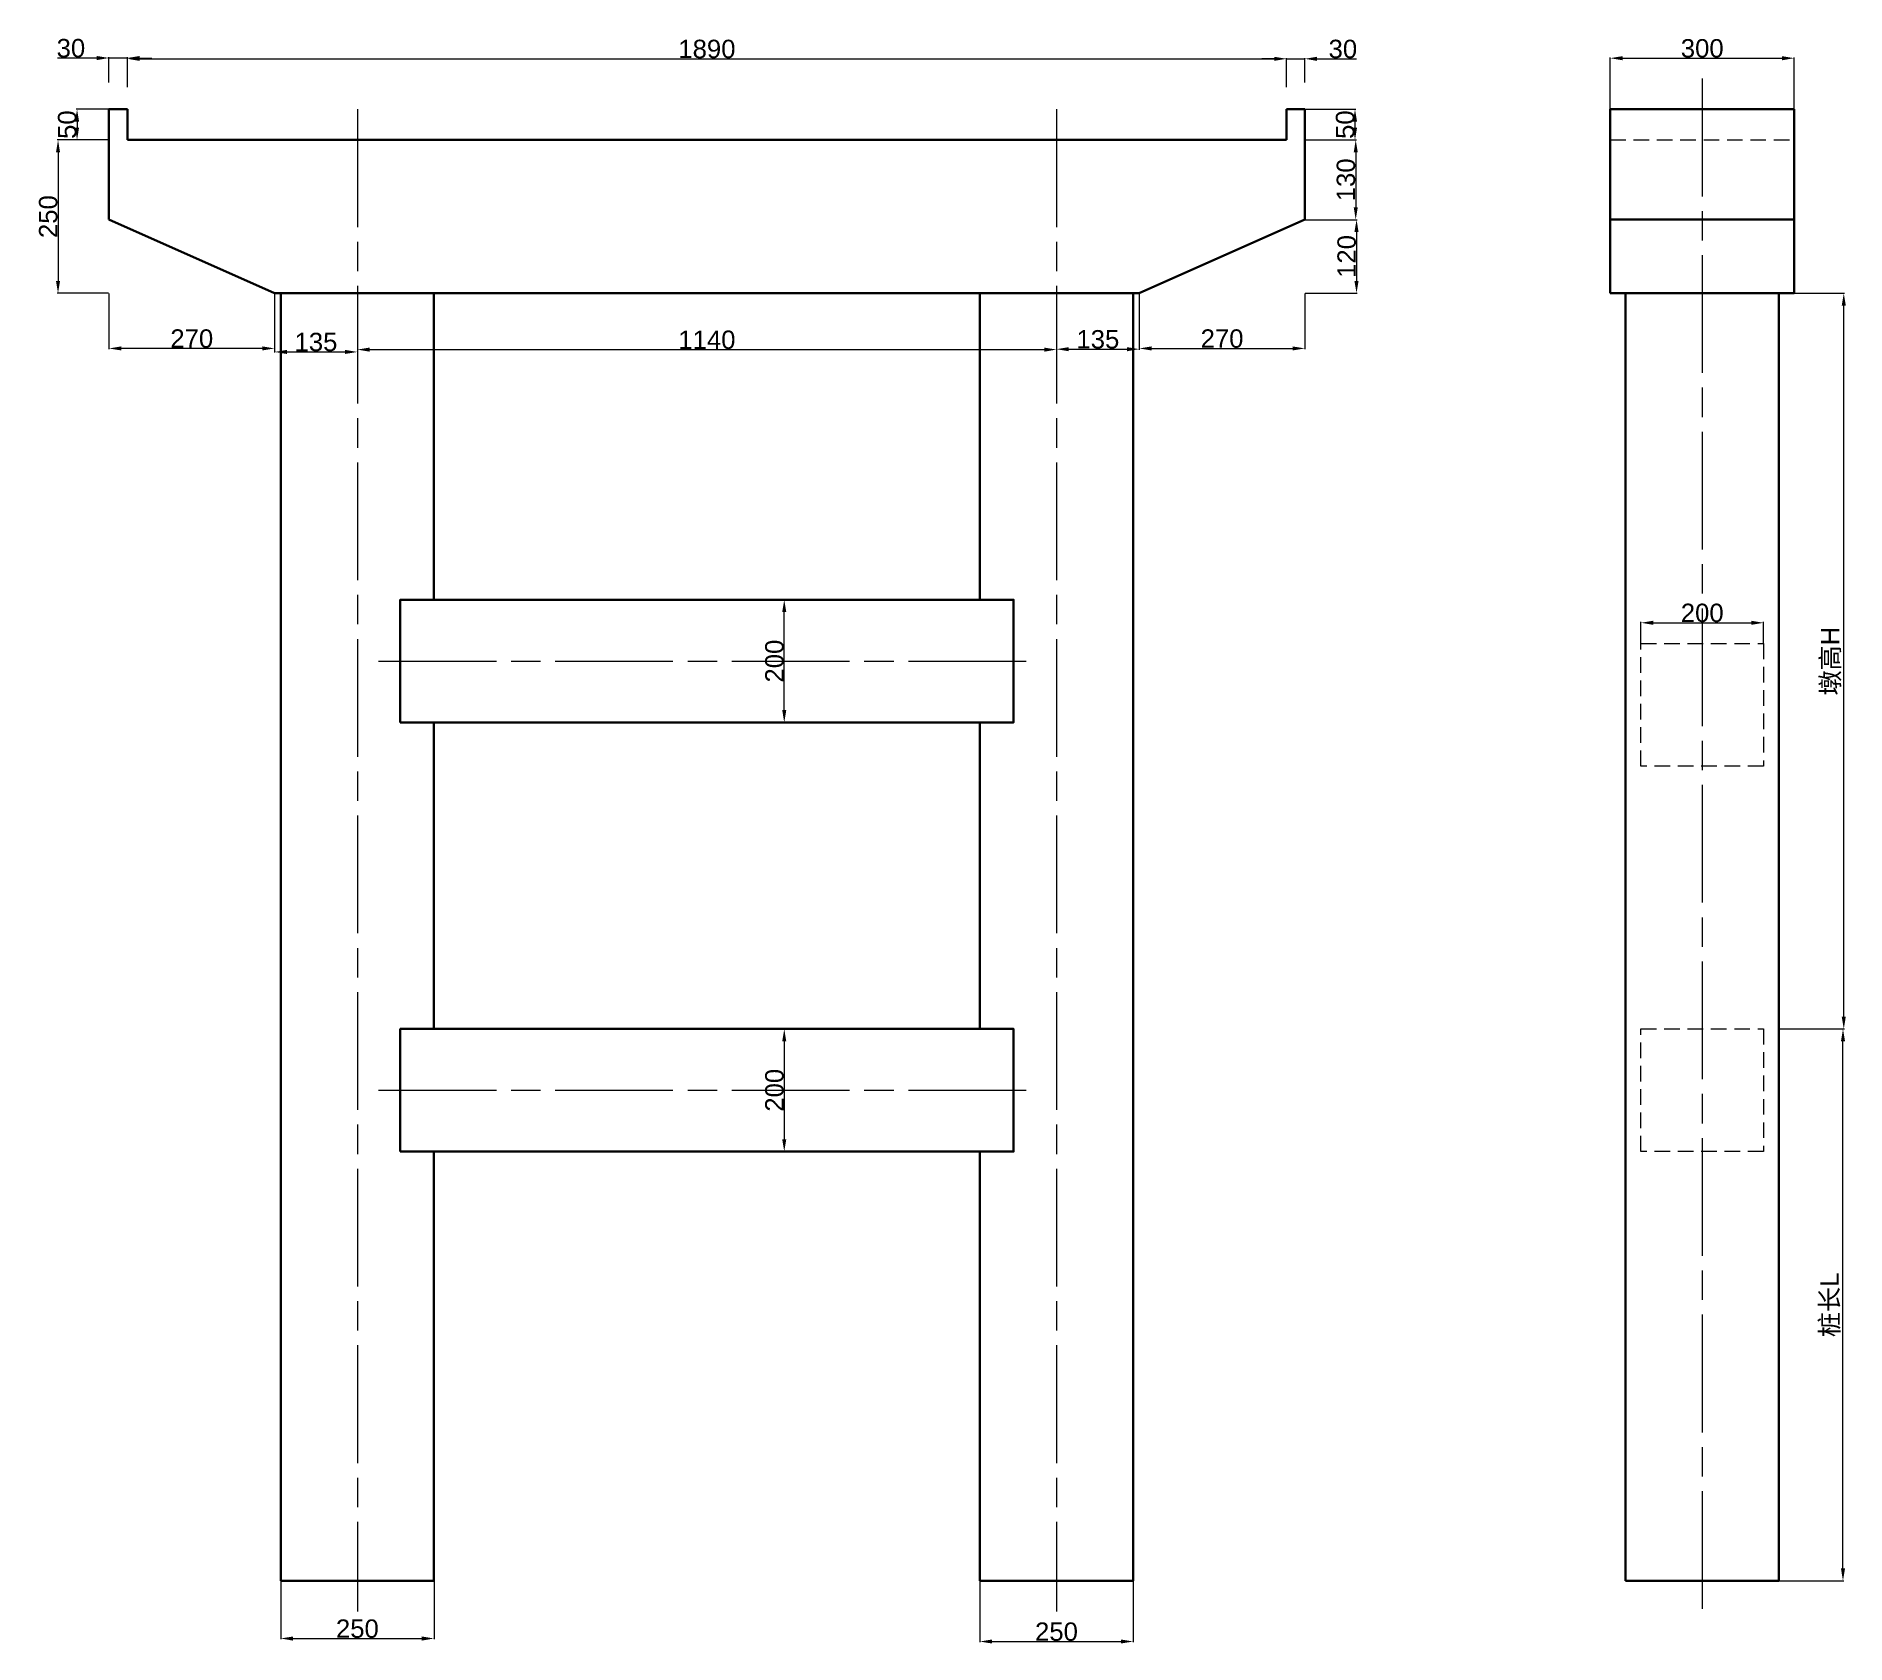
# Model space of a CAD drawing. Header units: millimetres. Extents: x -8824 to -5873, y 3502 to 6124.
import ezdxf

# ---------------------------------------------------------------- set-up
doc = ezdxf.new("R2010")
doc.units = ezdxf.units.MM
doc.linetypes.add('ACAD_ISO08W100', pattern=[36, 24, -3, 6, -3])
doc.linetypes.add('HIDDENX2', pattern=[19.05, 12.7, -6.35])
doc.styles.get("Standard").update_dxf_attribs({"font": 'arial.ttf'})
doc.dimstyles.new('ISO-25', dxfattribs={"dimtxt": 30, "dimasz": 20, "dimexe": 1.25, "dimexo": 0.625, "dimtad": 1, "dimtxsty": 'Standard', "dimcen": 2.5, "dimadec": 0, "dimazin": 0, "dimtfac": 1, "dimtmove": 0, "dimatfit": 3, "dimfxl": 0, "dimlwd": 0, "dimlwe": 0, "dimarcsym": 0})

# ---------------------------------------------------------------- blocks, each defined once
blk = doc.blocks.new('*D2')
at = {"color": 0, "lineweight": 0, "transparency": 16777216}
for p, q in [((-8724.9, 6088.7), (-8789, 6088.7)), ((-8704.9, 6048.6), (-8704.9, 6089.9)), ((-8674.9, 6088.7), (-8704.9, 6088.7)), ((-8674.9, 6048.6), (-8674.9, 6089.9)), ((-8654.9, 6088.7), (-8634.9, 6088.7))]:
    blk.add_line(p, q, dxfattribs=at)
at = {"color": 0, "lineweight": 30, "transparency": 16777216}
for points in [[(-8724.9, 6092), (-8724.9, 6085.3), (-8704.9, 6088.7)], [(-8654.9, 6092), (-8654.9, 6085.3), (-8674.9, 6088.7)]]:
    blk.add_solid(points, dxfattribs=at)
at = {"layer": 'Defpoints', "color": 0, "lineweight": 30, "transparency": 16777216}
for p in [(-8704.9, 6088.7), (-8704.9, 6047.9), (-8674.9, 6047.9)]:
    blk.add_point(p, dxfattribs=at)
at = {"color": 0, "lineweight": 30, "transparency": 16777216, "insert": (-8767, 6104.6), "char_height": 30, "attachment_point": 5}
blk.add_mtext('30', dxfattribs=at)
blk = doc.blocks.new('*D3')
at = {"color": 0, "lineweight": 0, "transparency": 16777216}
for p, q in [((-8705.6, 6005), (-8758.3, 6005)), ((-8757, 5985), (-8757, 5975)), ((-8705.6, 5955), (-8758.3, 5955))]:
    blk.add_line(p, q, dxfattribs=at)
at = {"color": 0, "lineweight": 30, "transparency": 16777216}
for points in [[(-8760.4, 5985), (-8753.7, 5985), (-8757, 6005)], [(-8760.4, 5975), (-8753.7, 5975), (-8757, 5955)]]:
    blk.add_solid(points, dxfattribs=at)
at = {"layer": 'Defpoints', "color": 0, "lineweight": 30, "transparency": 16777216}
for p in [(-8704.9, 6005), (-8757, 5955), (-8704.9, 5955)]:
    blk.add_point(p, dxfattribs=at)
at = {"color": 0, "lineweight": 30, "transparency": 16777216, "insert": (-8773, 5980), "char_height": 30, "attachment_point": 5, "rotation": 90}
blk.add_mtext('50', dxfattribs=at)
blk = doc.blocks.new('*D4')
at = {"color": 0, "lineweight": 0, "transparency": 16777216}
for p, q in [((-8674.9, 6041.1), (-8674.9, 6088.6)), ((-8654.9, 6087.4), (-6804.9, 6087.4)), ((-6784.9, 6041.1), (-6784.9, 6088.6))]:
    blk.add_line(p, q, dxfattribs=at)
at = {"color": 0, "lineweight": 30, "transparency": 16777216}
for points in [[(-8654.9, 6090.7), (-8654.9, 6084), (-8674.9, 6087.4)], [(-6804.9, 6090.7), (-6804.9, 6084), (-6784.9, 6087.4)]]:
    blk.add_solid(points, dxfattribs=at)
at = {"layer": 'Defpoints', "color": 0, "lineweight": 30, "transparency": 16777216}
for p in [(-6784.9, 6087.4), (-8674.9, 6040.5), (-6784.9, 6040.5)]:
    blk.add_point(p, dxfattribs=at)
at = {"color": 0, "lineweight": 30, "transparency": 16777216, "insert": (-7729.9, 6103.3), "char_height": 30, "attachment_point": 5}
blk.add_mtext('1890', dxfattribs=at)
blk = doc.blocks.new('*D5')
at = {"color": 0, "lineweight": 0, "transparency": 16777216}
for p, q in [((-6754.3, 6005), (-6671.9, 6005)), ((-6673.1, 5975), (-6673.1, 5985)), ((-6754.3, 5955), (-6671.9, 5955))]:
    blk.add_line(p, q, dxfattribs=at)
at = {"color": 0, "lineweight": 30, "transparency": 16777216}
for points in [[(-6676.5, 5985), (-6669.8, 5985), (-6673.1, 6005)], [(-6676.5, 5975), (-6669.8, 5975), (-6673.1, 5955)]]:
    blk.add_solid(points, dxfattribs=at)
at = {"layer": 'Defpoints', "color": 0, "lineweight": 30, "transparency": 16777216}
for p in [(-6754.9, 6005), (-6673.1, 6005), (-6754.9, 5955)]:
    blk.add_point(p, dxfattribs=at)
at = {"color": 0, "lineweight": 30, "transparency": 16777216, "insert": (-6689.1, 5980), "char_height": 30, "attachment_point": 5, "rotation": 90}
blk.add_mtext('50', dxfattribs=at)
blk = doc.blocks.new('*D6')
at = {"color": 0, "lineweight": 0, "transparency": 16777216}
for p, q in [((-6804.9, 6087.4), (-6824.9, 6087.4)), ((-6784.9, 6048.6), (-6784.9, 6088.6)), ((-6784.9, 6087.4), (-6754.9, 6087.4)), ((-6754.9, 6048.6), (-6754.9, 6088.6)), ((-6734.9, 6087.4), (-6670.8, 6087.4))]:
    blk.add_line(p, q, dxfattribs=at)
at = {"color": 0, "lineweight": 30, "transparency": 16777216}
for points in [[(-6804.9, 6090.7), (-6804.9, 6084), (-6784.9, 6087.4)], [(-6734.9, 6090.7), (-6734.9, 6084), (-6754.9, 6087.4)]]:
    blk.add_solid(points, dxfattribs=at)
at = {"layer": 'Defpoints', "color": 0, "lineweight": 30, "transparency": 16777216}
for p in [(-6754.9, 6087.4), (-6784.9, 6047.9), (-6754.9, 6047.9)]:
    blk.add_point(p, dxfattribs=at)
at = {"color": 0, "lineweight": 30, "transparency": 16777216, "insert": (-6692.9, 6103.3), "char_height": 30, "attachment_point": 5}
blk.add_mtext('30', dxfattribs=at)
blk = doc.blocks.new('*D7')
at = {"color": 0, "lineweight": 0, "transparency": 16777216}
for p, q in [((-6754.3, 5955), (-6670.6, 5955)), ((-6671.9, 5935), (-6671.9, 5845)), ((-6754.3, 5825), (-6670.6, 5825))]:
    blk.add_line(p, q, dxfattribs=at)
at = {"color": 0, "lineweight": 30, "transparency": 16777216}
for points in [[(-6675.2, 5935), (-6668.6, 5935), (-6671.9, 5955)], [(-6675.2, 5845), (-6668.6, 5845), (-6671.9, 5825)]]:
    blk.add_solid(points, dxfattribs=at)
at = {"layer": 'Defpoints', "color": 0, "lineweight": 30, "transparency": 16777216}
for p in [(-6754.9, 5955), (-6754.9, 5825), (-6671.9, 5825)]:
    blk.add_point(p, dxfattribs=at)
at = {"color": 0, "lineweight": 30, "transparency": 16777216, "insert": (-6687.8, 5890), "char_height": 30, "attachment_point": 5, "rotation": 90}
blk.add_mtext('130', dxfattribs=at)
blk = doc.blocks.new('*D8')
at = {"color": 0, "lineweight": 0, "transparency": 16777216}
for p, q in [((-6754.3, 5825), (-6669.4, 5825)), ((-6670.6, 5805), (-6670.6, 5725)), ((-6754.3, 5705), (-6669.4, 5705))]:
    blk.add_line(p, q, dxfattribs=at)
at = {"color": 0, "lineweight": 30, "transparency": 16777216}
for points in [[(-6674, 5805), (-6667.3, 5805), (-6670.6, 5825)], [(-6674, 5725), (-6667.3, 5725), (-6670.6, 5705)]]:
    blk.add_solid(points, dxfattribs=at)
at = {"layer": 'Defpoints', "color": 0, "lineweight": 30, "transparency": 16777216}
for p in [(-6754.9, 5825), (-6754.9, 5705), (-6670.6, 5705)]:
    blk.add_point(p, dxfattribs=at)
at = {"color": 0, "lineweight": 30, "transparency": 16777216, "insert": (-6686.6, 5765), "char_height": 30, "attachment_point": 5, "rotation": 90}
blk.add_mtext('120', dxfattribs=at)
blk = doc.blocks.new('*D9')
at = {"color": 0, "lineweight": 0, "transparency": 16777216}
for p, q in [((-7024.9, 5704.4), (-7024.9, 5613.8)), ((-6754.9, 5704.4), (-6754.9, 5613.8)), ((-7004.9, 5615), (-6774.9, 5615))]:
    blk.add_line(p, q, dxfattribs=at)
at = {"color": 0, "lineweight": 30, "transparency": 16777216}
for points in [[(-7004.9, 5618.3), (-7004.9, 5611.7), (-7024.9, 5615)], [(-6774.9, 5618.3), (-6774.9, 5611.7), (-6754.9, 5615)]]:
    blk.add_solid(points, dxfattribs=at)
at = {"layer": 'Defpoints', "color": 0, "lineweight": 30, "transparency": 16777216}
for p in [(-7024.9, 5705), (-6754.9, 5705), (-6754.9, 5615)]:
    blk.add_point(p, dxfattribs=at)
at = {"color": 0, "lineweight": 30, "transparency": 16777216, "insert": (-6889.9, 5630.9), "char_height": 30, "attachment_point": 5}
blk.add_mtext('270', dxfattribs=at)
blk = doc.blocks.new('*D11')
at = {"color": 0, "lineweight": 0, "transparency": 16777216}
for p, q in [((-8705.6, 5955), (-8789.2, 5955)), ((-8788, 5935), (-8788, 5725)), ((-8705.6, 5705), (-8789.2, 5705))]:
    blk.add_line(p, q, dxfattribs=at)
at = {"color": 0, "lineweight": 30, "transparency": 16777216}
for points in [[(-8791.3, 5935), (-8784.7, 5935), (-8788, 5955)], [(-8791.3, 5725), (-8784.7, 5725), (-8788, 5705)]]:
    blk.add_solid(points, dxfattribs=at)
at = {"layer": 'Defpoints', "color": 0, "lineweight": 30, "transparency": 16777216}
for p in [(-8704.9, 5955), (-8788, 5705), (-8704.9, 5705)]:
    blk.add_point(p, dxfattribs=at)
at = {"color": 0, "lineweight": 30, "transparency": 16777216, "insert": (-8803.9, 5830), "char_height": 30, "attachment_point": 5, "rotation": 90}
blk.add_mtext('250', dxfattribs=at)
blk = doc.blocks.new('*D10')
at = {"color": 0, "lineweight": 0, "transparency": 16777216}
for p, q in [((-8704.9, 5704.4), (-8704.9, 5613.8)), ((-8434.9, 5704.4), (-8434.9, 5613.8)), ((-8454.9, 5615), (-8684.9, 5615))]:
    blk.add_line(p, q, dxfattribs=at)
at = {"color": 0, "lineweight": 30, "transparency": 16777216}
for points in [[(-8684.9, 5618.3), (-8684.9, 5611.7), (-8704.9, 5615)], [(-8454.9, 5618.3), (-8454.9, 5611.7), (-8434.9, 5615)]]:
    blk.add_solid(points, dxfattribs=at)
at = {"layer": 'Defpoints', "color": 0, "lineweight": 30, "transparency": 16777216}
for p in [(-8704.9, 5705), (-8434.9, 5705), (-8704.9, 5615)]:
    blk.add_point(p, dxfattribs=at)
at = {"color": 0, "lineweight": 30, "transparency": 16777216, "insert": (-8569.9, 5630.9), "char_height": 30, "attachment_point": 5}
blk.add_mtext('270', dxfattribs=at)
blk = doc.blocks.new('*D13')
at = {"color": 0, "lineweight": 0, "transparency": 16777216}
for p, q in [((-7159.9, 5704.4), (-7159.9, 5612.5)), ((-7024.9, 5704.4), (-7024.9, 5612.5)), ((-7139.9, 5613.8), (-7044.9, 5613.8))]:
    blk.add_line(p, q, dxfattribs=at)
at = {"color": 0, "lineweight": 30, "transparency": 16777216}
for points in [[(-7139.9, 5617.1), (-7139.9, 5610.4), (-7159.9, 5613.8)], [(-7044.9, 5617.1), (-7044.9, 5610.4), (-7024.9, 5613.8)]]:
    blk.add_solid(points, dxfattribs=at)
at = {"layer": 'Defpoints', "color": 0, "lineweight": 30, "transparency": 16777216}
for p in [(-7159.9, 5705), (-7024.9, 5705), (-7024.9, 5613.8)]:
    blk.add_point(p, dxfattribs=at)
at = {"color": 0, "lineweight": 30, "transparency": 16777216, "insert": (-7092.4, 5629.7), "char_height": 30, "attachment_point": 5}
blk.add_mtext('135', dxfattribs=at)
blk = doc.blocks.new('*D14')
at = {"color": 0, "lineweight": 0, "transparency": 16777216}
for p, q in [((-8424.9, 3604.4), (-8424.9, 3509.5)), ((-8174.9, 3604.4), (-8174.9, 3509.5)), ((-8404.9, 3510.8), (-8194.9, 3510.8))]:
    blk.add_line(p, q, dxfattribs=at)
at = {"color": 0, "lineweight": 30, "transparency": 16777216}
for points in [[(-8404.9, 3514.1), (-8404.9, 3507.4), (-8424.9, 3510.8)], [(-8194.9, 3514.1), (-8194.9, 3507.4), (-8174.9, 3510.8)]]:
    blk.add_solid(points, dxfattribs=at)
at = {"layer": 'Defpoints', "color": 0, "lineweight": 30, "transparency": 16777216}
for p in [(-8424.9, 3605), (-8174.9, 3605), (-8174.9, 3510.8)]:
    blk.add_point(p, dxfattribs=at)
at = {"color": 0, "lineweight": 30, "transparency": 16777216, "insert": (-8299.9, 3526.7), "char_height": 30, "attachment_point": 5}
blk.add_mtext('250', dxfattribs=at)
blk = doc.blocks.new('*D15')
at = {"color": 0, "lineweight": 0, "transparency": 16777216}
for p, q in [((-7284.9, 3604.4), (-7284.9, 3504.6)), ((-7034.9, 3604.4), (-7034.9, 3504.6)), ((-7264.9, 3505.9), (-7054.9, 3505.9))]:
    blk.add_line(p, q, dxfattribs=at)
at = {"color": 0, "lineweight": 30, "transparency": 16777216}
for points in [[(-7264.9, 3509.2), (-7264.9, 3502.6), (-7284.9, 3505.9)], [(-7054.9, 3509.2), (-7054.9, 3502.6), (-7034.9, 3505.9)]]:
    blk.add_solid(points, dxfattribs=at)
at = {"layer": 'Defpoints', "color": 0, "lineweight": 30, "transparency": 16777216}
for p in [(-7284.9, 3605), (-7034.9, 3605), (-7034.9, 3505.9)]:
    blk.add_point(p, dxfattribs=at)
at = {"color": 0, "lineweight": 30, "transparency": 16777216, "insert": (-7159.9, 3521.8), "char_height": 30, "attachment_point": 5}
blk.add_mtext('250', dxfattribs=at)
blk = doc.blocks.new('*D16')
at = {"color": 0, "lineweight": 0, "transparency": 16777216}
for p, q in [((-7729.3, 5205), (-7602.6, 5205)), ((-7603.8, 5025), (-7603.8, 5185)), ((-7729.3, 5005), (-7602.6, 5005))]:
    blk.add_line(p, q, dxfattribs=at)
at = {"color": 0, "lineweight": 30, "transparency": 16777216}
for points in [[(-7607.1, 5185), (-7600.5, 5185), (-7603.8, 5205)], [(-7607.1, 5025), (-7600.5, 5025), (-7603.8, 5005)]]:
    blk.add_solid(points, dxfattribs=at)
at = {"layer": 'Defpoints', "color": 0, "lineweight": 30, "transparency": 16777216}
for p in [(-7729.9, 5205), (-7603.8, 5205), (-7729.9, 5005)]:
    blk.add_point(p, dxfattribs=at)
at = {"color": 0, "lineweight": 30, "transparency": 16777216, "insert": (-7619.7, 5105), "char_height": 30, "attachment_point": 5, "rotation": 90}
blk.add_mtext('200', dxfattribs=at)
blk = doc.blocks.new('*D17')
at = {"color": 0, "lineweight": 0, "transparency": 16777216}
for p, q in [((-7729.3, 4505), (-7602.6, 4505)), ((-7603.8, 4485), (-7603.8, 4325)), ((-7729.3, 4305), (-7602.6, 4305))]:
    blk.add_line(p, q, dxfattribs=at)
at = {"color": 0, "lineweight": 30, "transparency": 16777216}
for points in [[(-7607.1, 4485), (-7600.5, 4485), (-7603.8, 4505)], [(-7607.1, 4325), (-7600.5, 4325), (-7603.8, 4305)]]:
    blk.add_solid(points, dxfattribs=at)
at = {"layer": 'Defpoints', "color": 0, "lineweight": 30, "transparency": 16777216}
for p in [(-7729.9, 4505), (-7729.9, 4305), (-7603.8, 4305)]:
    blk.add_point(p, dxfattribs=at)
at = {"color": 0, "lineweight": 30, "transparency": 16777216, "insert": (-7619.7, 4405), "char_height": 30, "attachment_point": 5, "rotation": 90}
blk.add_mtext('200', dxfattribs=at)
blk = doc.blocks.new('*D18')
at = {"color": 0, "lineweight": 0, "transparency": 16777216}
for p, q in [((-6206.9, 5134.3), (-6206.9, 5168.8)), ((-6186.9, 5167.5), (-6026.9, 5167.5)), ((-6006.9, 5134.3), (-6006.9, 5168.8))]:
    blk.add_line(p, q, dxfattribs=at)
at = {"color": 0, "lineweight": 30, "transparency": 16777216}
for points in [[(-6186.9, 5170.8), (-6186.9, 5164.2), (-6206.9, 5167.5)], [(-6026.9, 5170.8), (-6026.9, 5164.2), (-6006.9, 5167.5)]]:
    blk.add_solid(points, dxfattribs=at)
at = {"layer": 'Defpoints', "color": 0, "lineweight": 30, "transparency": 16777216}
for p in [(-6006.9, 5167.5), (-6206.9, 5133.6), (-6006.9, 5133.6)]:
    blk.add_point(p, dxfattribs=at)
at = {"color": 0, "lineweight": 30, "transparency": 16777216, "insert": (-6106.9, 5183.5), "char_height": 30, "attachment_point": 5}
blk.add_mtext('200', dxfattribs=at)
blk = doc.blocks.new('*D20')
at = {"color": 0, "lineweight": 0, "transparency": 16777216}
for p, q in [((-5981.3, 4505), (-5876.1, 4505)), ((-5877.4, 3625), (-5877.4, 4485)), ((-5981.3, 3605), (-5876.1, 3605))]:
    blk.add_line(p, q, dxfattribs=at)
at = {"color": 0, "lineweight": 30, "transparency": 16777216}
for points in [[(-5880.7, 4485), (-5874, 4485), (-5877.4, 4505)], [(-5880.7, 3625), (-5874, 3625), (-5877.4, 3605)]]:
    blk.add_solid(points, dxfattribs=at)
at = {"layer": 'Defpoints', "color": 0, "lineweight": 30, "transparency": 16777216}
for p in [(-5981.9, 4505), (-5877.4, 4505), (-5981.9, 3605)]:
    blk.add_point(p, dxfattribs=at)
at = {"color": 0, "lineweight": 30, "transparency": 16777216, "insert": (-5897.8, 4055), "char_height": 30, "attachment_point": 5, "rotation": 90}
blk.add_mtext('{\\fSimSun|b0|i0|c134|p2;桩长}L', dxfattribs=at)
blk = doc.blocks.new('*D21')
at = {"color": 0, "lineweight": 0, "transparency": 16777216}
for p, q in [((-5981.3, 5705), (-5874.9, 5705)), ((-5876.1, 4525), (-5876.1, 5685)), ((-5981.3, 4505), (-5874.9, 4505))]:
    blk.add_line(p, q, dxfattribs=at)
at = {"color": 0, "lineweight": 30, "transparency": 16777216}
for points in [[(-5879.4, 5685), (-5872.8, 5685), (-5876.1, 5705)], [(-5879.4, 4525), (-5872.8, 4525), (-5876.1, 4505)]]:
    blk.add_solid(points, dxfattribs=at)
at = {"layer": 'Defpoints', "color": 0, "lineweight": 30, "transparency": 16777216}
for p in [(-5981.9, 5705), (-5876.1, 5705), (-5981.9, 4505)]:
    blk.add_point(p, dxfattribs=at)
at = {"color": 0, "lineweight": 30, "transparency": 16777216, "insert": (-5896.6, 5105), "char_height": 30, "attachment_point": 5, "rotation": 90}
blk.add_mtext('{\\fSimSun|b0|i0|c134|p2;墩高}H', dxfattribs=at)
blk = doc.blocks.new('*D22')
at = {"color": 0, "lineweight": 0, "transparency": 16777216}
for p, q in [((-6256.9, 6005.7), (-6256.9, 6089.6)), ((-6236.9, 6088.4), (-5976.9, 6088.4)), ((-5956.9, 6005.7), (-5956.9, 6089.6))]:
    blk.add_line(p, q, dxfattribs=at)
at = {"color": 0, "lineweight": 30, "transparency": 16777216}
for points in [[(-6236.9, 6091.7), (-6236.9, 6085), (-6256.9, 6088.4)], [(-5976.9, 6091.7), (-5976.9, 6085), (-5956.9, 6088.4)]]:
    blk.add_solid(points, dxfattribs=at)
at = {"layer": 'Defpoints', "color": 0, "lineweight": 30, "transparency": 16777216}
for p in [(-5956.9, 6088.4), (-6256.9, 6005), (-5956.9, 6005)]:
    blk.add_point(p, dxfattribs=at)
at = {"color": 0, "lineweight": 30, "transparency": 16777216, "insert": (-6106.9, 6104.3), "char_height": 30, "attachment_point": 5}
blk.add_mtext('300', dxfattribs=at)
blk = doc.blocks.new('*D23')
at = {"color": 0, "lineweight": 0, "transparency": 16777216}
for p, q in [((-8299.9, 5704.4), (-8299.9, 5611.8)), ((-7159.9, 5704.4), (-7159.9, 5611.8)), ((-8279.9, 5613.1), (-7179.9, 5613.1))]:
    blk.add_line(p, q, dxfattribs=at)
at = {"color": 0, "lineweight": 30, "transparency": 16777216}
for points in [[(-8279.9, 5616.4), (-8279.9, 5609.7), (-8299.9, 5613.1)], [(-7179.9, 5616.4), (-7179.9, 5609.7), (-7159.9, 5613.1)]]:
    blk.add_solid(points, dxfattribs=at)
at = {"layer": 'Defpoints', "color": 0, "lineweight": 30, "transparency": 16777216}
for p in [(-8299.9, 5705), (-7159.9, 5705), (-7159.9, 5613.1)]:
    blk.add_point(p, dxfattribs=at)
at = {"color": 0, "lineweight": 30, "transparency": 16777216, "insert": (-7729.9, 5629), "char_height": 30, "attachment_point": 5}
blk.add_mtext('1140', dxfattribs=at)
blk = doc.blocks.new('*D24')
at = {"color": 0, "lineweight": 0, "transparency": 16777216}
for p, q in [((-8434.9, 5704.4), (-8434.9, 5608.1)), ((-8299.9, 5704.4), (-8299.9, 5608.1)), ((-8414.9, 5609.3), (-8319.9, 5609.3))]:
    blk.add_line(p, q, dxfattribs=at)
at = {"color": 0, "lineweight": 30, "transparency": 16777216}
for points in [[(-8414.9, 5612.6), (-8414.9, 5606), (-8434.9, 5609.3)], [(-8319.9, 5612.6), (-8319.9, 5606), (-8299.9, 5609.3)]]:
    blk.add_solid(points, dxfattribs=at)
at = {"layer": 'Defpoints', "color": 0, "lineweight": 30, "transparency": 16777216}
for p in [(-8434.9, 5705), (-8299.9, 5705), (-8299.9, 5609.3)]:
    blk.add_point(p, dxfattribs=at)
at = {"color": 0, "lineweight": 30, "transparency": 16777216, "insert": (-8367.4, 5625.3), "char_height": 30, "attachment_point": 5}
blk.add_mtext('135', dxfattribs=at)

msp = doc.modelspace()

# ---------------------------------------------------------------- linework, layer by layer
at = {"linetype": 'ACAD_ISO08W100', "lineweight": 0, "ltscale": 8}
for p, q in [((-6106.929, 6055.034), (-6106.929, 3555.034)), ((-8299.94, 6005.034), (-8299.94, 3555.034)), ((-7159.94, 6005.034), (-7159.94, 3555.034)), ((-8265.244, 5105.034), (-7194.636, 5105.034)), ((-8265.244, 4405.034), (-7194.636, 4405.034))]:
    msp.add_line(p, q, dxfattribs=at)
at = {"lineweight": 30}
for p, q in [((-8704.94, 6005.034), (-8674.94, 6005.034)), ((-8704.94, 6005.034), (-8704.94, 5955.034)), ((-8674.94, 6005.034), (-8674.94, 5955.034)), ((-6784.94, 5955.034), (-6784.94, 6005.034)), ((-6784.94, 6005.034), (-6754.94, 6005.034)), ((-6754.94, 6005.034), (-6754.94, 5955.034)), ((-6256.929, 6005.034), (-5956.929, 6005.034)), ((-6256.929, 6005.034), (-6256.929, 5705.034)), ((-5956.929, 6005.034), (-5956.929, 5705.034)), ((-8704.94, 5955.034), (-8704.94, 5825.034)), ((-8674.94, 5955.034), (-6784.94, 5955.034)), ((-6754.94, 5955.034), (-6754.94, 5825.034)), ((-8434.94, 5705.034), (-8704.94, 5825.034)), ((-7024.94, 5705.034), (-6754.94, 5825.034)), ((-6256.929, 5825.034), (-5956.929, 5825.034)), ((-8434.94, 5705.034), (-8299.94, 5705.034)), ((-8424.94, 5705.034), (-8424.94, 5505.034)), ((-7159.94, 5705.034), (-8299.94, 5705.034)), ((-8174.94, 5705.034), (-8174.94, 5505.034)), ((-7284.94, 5705.034), (-7284.94, 5505.034)), ((-7024.94, 5705.034), (-7159.94, 5705.034)), ((-7034.94, 5705.034), (-7034.94, 5505.034)), ((-6256.929, 5705.034), (-5956.929, 5705.034)), ((-6231.929, 5705.034), (-6231.929, 5505.034)), ((-5981.929, 5705.034), (-5981.929, 5505.034)), ((-8424.94, 5505.034), (-8424.94, 5405.034)), ((-8174.94, 5405.034), (-8174.94, 5505.034)), ((-7284.94, 5405.034), (-7284.94, 5505.034)), ((-7034.94, 5405.034), (-7034.94, 5505.034)), ((-6231.929, 5405.034), (-6231.929, 5505.034)), ((-5981.929, 5405.034), (-5981.929, 5505.034)), ((-8424.94, 5405.034), (-8424.94, 4806.197)), ((-8174.94, 5405.034), (-8174.94, 5205.034)), ((-7284.94, 5405.034), (-7284.94, 5205.034)), ((-7034.94, 5405.034), (-7034.94, 4108.377)), ((-6231.929, 5405.034), (-6231.929, 4806.197)), ((-5981.929, 5405.034), (-5981.929, 4806.197)), ((-8174.94, 5005.034), (-8174.94, 4806.197)), ((-7284.94, 5005.034), (-7284.94, 4505.034)), ((-8424.94, 4706.197), (-8424.94, 4806.197)), ((-8174.94, 4706.197), (-8174.94, 4806.197)), ((-6231.929, 4806.197), (-6231.929, 4706.197)), ((-5981.929, 4806.197), (-5981.929, 4706.197)), ((-8424.94, 4706.197), (-8424.94, 4108.377)), ((-8174.94, 4706.197), (-8174.94, 4505.034)), ((-6231.929, 4706.197), (-6231.929, 4108.377)), ((-5981.929, 4706.197), (-5981.929, 4108.377)), ((-8174.94, 4305.034), (-8174.94, 4108.377)), ((-7284.94, 4305.034), (-7284.94, 4108.377)), ((-8424.94, 4008.377), (-8424.94, 4108.377)), ((-8174.94, 4008.377), (-8174.94, 4108.377)), ((-7284.94, 4008.377), (-7284.94, 4108.377)), ((-7034.94, 4008.377), (-7034.94, 4108.377)), ((-6231.929, 4108.377), (-6231.929, 4008.377)), ((-5981.929, 4108.377), (-5981.929, 4008.377)), ((-8424.94, 4008.377), (-8424.94, 3605.034)), ((-8174.94, 4008.377), (-8174.94, 3605.034)), ((-7284.94, 4008.377), (-7284.94, 3605.034)), ((-7034.94, 4008.377), (-7034.94, 3605.034)), ((-6231.929, 4008.377), (-6231.929, 3605.034)), ((-5981.929, 4008.377), (-5981.929, 3605.034)), ((-8299.94, 3605.034), (-8424.94, 3605.034)), ((-8299.94, 3605.034), (-8174.94, 3605.034)), ((-7284.94, 3605.034), (-7034.94, 3605.034)), ((-6231.929, 3605.034), (-5981.929, 3605.034))]:
    msp.add_line(p, q, dxfattribs=at)
at = {"linetype": 'HIDDENX2', "lineweight": 0, "ltscale": 2}
msp.add_line((-6256.929, 5955.034), (-5956.929, 5955.034), dxfattribs=at)
at = {"lineweight": 30}
for points in [[(-8229.94, 5005.034), (-8229.94, 5205.034), (-7229.94, 5205.034), (-7229.94, 5005.034)], [(-8229.94, 4305.034), (-8229.94, 4505.034), (-7229.94, 4505.034), (-7229.94, 4305.034)]]:
    msp.add_lwpolyline(points, close=True, dxfattribs=at)
at = {"linetype": 'HIDDENX2', "lineweight": 0, "ltscale": 2}
for points in [[(-6206.929, 5133.637), (-6006.929, 5133.637), (-6006.929, 4933.637), (-6206.929, 4933.637)], [(-6206.929, 4505.034), (-6006.929, 4505.034), (-6006.929, 4305.034), (-6206.929, 4305.034)]]:
    msp.add_lwpolyline(points, close=True, dxfattribs=at)

# ---------------------------------------------------------------- dimensions: what is measured, and where the dimension line sits
at = {"lineweight": 30}
for base, p1, p2, picture, middle in [((-8704.94, 6088.662), (-8674.94, 6047.936), (-8704.94, 6047.936), '*D2', (-8766.991, 6104.614)), ((-6784.94, 6087.351), (-8674.94, 6040.462), (-6784.94, 6040.462), '*D4', (-7729.94, 6103.293)), ((-6754.94, 6087.351), (-6784.94, 6047.936), (-6754.94, 6047.936), '*D6', (-6692.889, 6103.303)), ((-5956.929, 6088.369), (-6256.929, 6005.034), (-5956.929, 6005.034), '*D22', (-6106.929, 6104.322)), ((-8299.94, 5609.311), (-8434.94, 5705.034), (-8299.94, 5705.034), '*D24', (-8367.44, 5625.264)), ((-7159.94, 5613.061), (-8299.94, 5705.034), (-7159.94, 5705.034), '*D23', (-7729.94, 5629.004)), ((-7024.94, 5613.756), (-7159.94, 5705.034), (-7024.94, 5705.034), '*D13', (-7092.44, 5629.709)), ((-6754.94, 5615.006), (-7024.94, 5705.034), (-6754.94, 5705.034), '*D9', (-6889.94, 5630.948)), ((-6006.929, 5167.51), (-6206.929, 5133.637), (-6006.929, 5133.637), '*D18', (-6106.929, 5183.452)), ((-8174.94, 3510.756), (-8424.94, 3605.034), (-8174.94, 3605.034), '*D14', (-8299.94, 3526.698)), ((-7034.94, 3505.886), (-7284.94, 3605.034), (-7034.94, 3605.034), '*D15', (-7159.94, 3521.828))]:
    dim = msp.add_linear_dim(base=base, p1=p1, p2=p2, dimstyle='ISO-25', dxfattribs=at)
    dim.commit()
    dim.dimension.update_dxf_attribs({"geometry": picture, "text_midpoint": middle})
for base, p1, p2, picture, middle in [((-8757.046, 5955.034), (-8704.94, 6005.034), (-8704.94, 5955.034), '*D3', (-8757.046, 5980.034)), ((-6673.142, 6005.034), (-6754.94, 5955.034), (-6754.94, 6005.034), '*D5', (-6673.142, 5980.034))]:
    dim = msp.add_linear_dim(base=base, p1=p1, p2=p2, angle=90, dimstyle='ISO-25', dxfattribs=at)
    dim.commit()
    dim.dimension.update_dxf_attribs({"geometry": picture, "text_midpoint": middle, "dimtype": 160})
for base, p1, p2, angle, picture, middle in [((-8787.988, 5705.034), (-8704.94, 5955.034), (-8704.94, 5705.034), 90, '*D11', (-8803.93, 5830.034)), ((-6671.892, 5825.034), (-6754.94, 5955.034), (-6754.94, 5825.034), 90, '*D7', (-6687.844, 5890.034)), ((-6670.642, 5705.034), (-6754.94, 5825.034), (-6754.94, 5705.034), 90, '*D8', (-6686.584, 5765.034)), ((-8704.94, 5615.006), (-8434.94, 5705.034), (-8704.94, 5705.034), 180, '*D10', (-8569.94, 5630.948)), ((-7603.802, 5205.034), (-7729.94, 5005.034), (-7729.94, 5205.034), 90, '*D16', (-7619.744, 5105.034)), ((-7603.802, 4305.034), (-7729.94, 4505.034), (-7729.94, 4305.034), 90, '*D17', (-7619.744, 4405.034))]:
    dim = msp.add_linear_dim(base=base, p1=p1, p2=p2, angle=angle, dimstyle='ISO-25', dxfattribs=at)
    dim.commit()
    dim.dimension.update_dxf_attribs({"geometry": picture, "text_midpoint": middle})
for base, p1, p2, text, picture, middle in [((-5876.114, 5705.034), (-5981.929, 4505.034), (-5981.929, 5705.034), '{\\fSimSun|b0|i0|c134|p2;墩高}H', '*D21', (-5896.599, 5105.034)), ((-5877.364, 4505.034), (-5981.929, 3605.034), (-5981.929, 4505.034), '{\\fSimSun|b0|i0|c134|p2;桩长}L', '*D20', (-5897.765, 4055.034))]:
    dim = msp.add_linear_dim(base=base, p1=p1, p2=p2, angle=90, text=text, dimstyle='ISO-25', dxfattribs=at)
    dim.commit()
    dim.dimension.update_dxf_attribs({"geometry": picture, "text_midpoint": middle})

doc.saveas('drawing.dxf')
